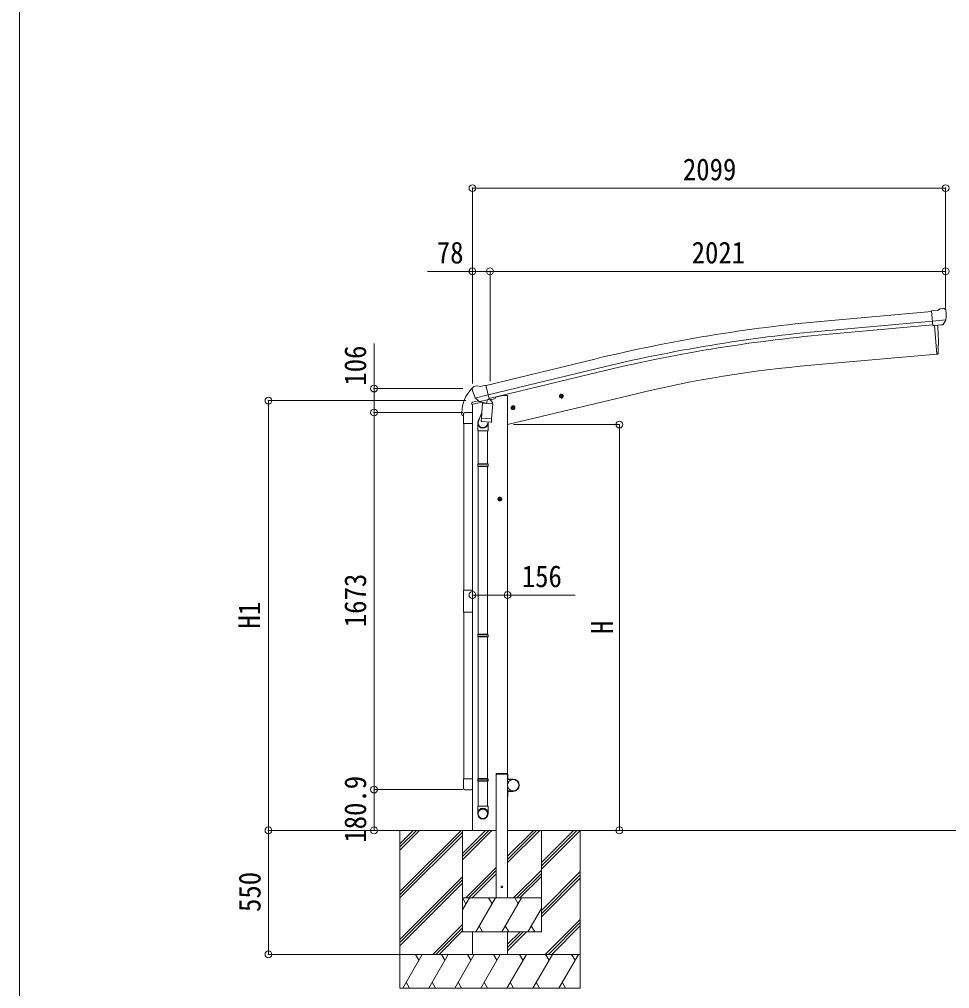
# Model space of a CAD drawing. Units: millimetres at full size, sheet at 1:30. Extents: x -8385 to 8479, y -5853 to 5787.
# Drawn here: x -8385 to -4259, y -2479 to 1821 of the extents above; entities that cross this region are included whole.
import ezdxf
from ezdxf.enums import TextEntityAlignment as Align

# ---------------------------------------------------------------- set-up
doc = ezdxf.new("R2010")
doc.units = ezdxf.units.MM
doc.header["$LTSCALE"] = 30
doc.header["$PDMODE"] = 32
doc.header["$PDSIZE"] = 30
for name, color, linetype, lineweight in [('0-0_0', 7, 'Continuous', 9), ('0-1_本体', 4, 'Continuous', 9), ('0-2_部品', 7, 'Continuous', 9), ('0-4_TABLE1', 3, 'Continuous', 9), ('0-5_DIM1', 3, 'Continuous', 9), ('0-A_寸法', 6, 'Continuous', 9), ('1-2_GLASS_SEAL', 4, 'Continuous', 9), ('F-0_240', 7, 'Continuous', 9)]:
    doc.layers.add(name, color=color, linetype=linetype, lineweight=lineweight)
doc.styles.add('ＭＳ ゴシック', font='')
doc.styles.get('ＭＳ ゴシック').set_extended_font_data('MS Gothic')

msp = doc.modelspace()

# ---------------------------------------------------------------- linework, layer by layer
at = {"layer": '0-0_0'}
for p, q in [((-6375.57, -1776.73), (-6725.87, -1776.73)), ((-6697.82, -1776.73), (-6697.82, -2476.73)), ((-6697.82, -2048.23), (-6426.31, -1776.73)), ((-6697.82, -1836.1), (-6638.45, -1776.73)), ((-6697.82, -1850.24), (-6624.3, -1776.73)), ((-6697.82, -1864.39), (-6610.16, -1776.73)), ((-6697.82, -2062.38), (-6420.07, -1784.63)), ((-6697.82, -2076.52), (-6420.07, -1798.77)), ((-6420.07, -1776.73), (-6420.07, -2226.73)), ((-6420.07, -1879.08), (-6317.72, -1776.73)), ((-6420.07, -1893.22), (-6303.57, -1776.73)), ((-6420.07, -1907.37), (-6289.43, -1776.73)), ((-6376.07, -1776.73), (-6270.07, -1776.73)), ((-6220.07, -1776.73), (-4232.23, -1776.73)), ((-6220.07, -1919.5), (-6077.3, -1776.73)), ((-6220.07, -1905.36), (-6091.44, -1776.73)), ((-6220.07, -1891.21), (-6105.58, -1776.73)), ((-6070.07, -2226.73), (-6070.07, -1776.73)), ((-6070.07, -1948.25), (-5898.55, -1776.73)), ((-6070.07, -1919.96), (-5926.84, -1776.73)), ((-6070.07, -1934.1), (-5912.69, -1776.73)), ((-5897.82, -1776.73), (-5897.82, -2476.73)), ((-6405.59, -2076.73), (-6270.07, -1941.21)), ((-6391.45, -2076.73), (-6270.07, -1955.36)), ((-6377.3, -2076.73), (-6270.07, -1969.5)), ((-6193.46, -2076.73), (-6070.07, -1953.35)), ((-6179.31, -2076.73), (-6070.07, -1967.49)), ((-6070.07, -2132.09), (-5897.82, -1959.85)), ((-6070.07, -2146.24), (-5897.82, -1973.99)), ((-6697.82, -2260.37), (-6420.07, -1982.62)), ((-6697.82, -2274.51), (-6420.07, -1996.76)), ((-6697.82, -2288.65), (-6420.07, -2010.9)), ((-6165.17, -2076.73), (-6070.07, -1981.63)), ((-6070.07, -2160.38), (-5897.82, -1988.13)), ((-6420.07, -2129.85), (-6389.4, -2076.73)), ((-6420.07, -2076.73), (-6070.07, -2076.73)), ((-6404.4, -2102.72), (-6419.4, -2076.73)), ((-6360.53, -2226.73), (-6273.93, -2076.73)), ((-6288.93, -2102.72), (-6303.93, -2076.73)), ((-6245.06, -2226.73), (-6158.46, -2076.73)), ((-6173.46, -2102.72), (-6188.46, -2076.73)), ((-6129.59, -2226.73), (-6070.07, -2123.63)), ((-6052.57, -2326.73), (-5897.82, -2171.98)), ((-6038.43, -2326.73), (-5897.82, -2186.12)), ((-6552.05, -2326.73), (-6420.07, -2194.75)), ((-6537.91, -2326.73), (-6420.07, -2208.89)), ((-6523.77, -2326.73), (-6420.07, -2223.03)), ((-6420.07, -2226.73), (-6070.07, -2226.73)), ((-6375.57, -2226.73), (-6375.57, -2326.73)), ((-6345.53, -2200.76), (-6330.53, -2226.73)), ((-6230.06, -2200.75), (-6215.06, -2226.73)), ((-6220.07, -2226.73), (-6220.07, -2326.73)), ((-6220.07, -2282.09), (-6164.71, -2226.73)), ((-6220.07, -2296.23), (-6150.57, -2226.73)), ((-6220.07, -2310.38), (-6136.42, -2226.73)), ((-6114.59, -2200.75), (-6099.59, -2226.73)), ((-6024.29, -2326.73), (-5897.82, -2200.26)), ((-5897.82, -2326.73), (-6697.82, -2326.73)), ((-6685.11, -2476.73), (-6598.51, -2326.73)), ((-6613.51, -2352.72), (-6628.51, -2326.73)), ((-6569.64, -2476.73), (-6483.04, -2326.73)), ((-6498.04, -2352.72), (-6513.04, -2326.73)), ((-6454.17, -2476.73), (-6367.57, -2326.73)), ((-6382.57, -2352.72), (-6397.57, -2326.73)), ((-6338.7, -2476.73), (-6252.1, -2326.73)), ((-6267.1, -2352.72), (-6282.1, -2326.73)), ((-6223.23, -2476.73), (-6136.63, -2326.73)), ((-6151.63, -2352.72), (-6166.63, -2326.73)), ((-6107.76, -2476.73), (-6021.16, -2326.73)), ((-6051.16, -2326.73), (-6036.16, -2352.72)), ((-5992.29, -2476.73), (-5905.69, -2326.73)), ((-5935.69, -2326.73), (-5920.69, -2352.72)), ((-6697.82, -2476.73), (-5897.82, -2476.73)), ((-6670.11, -2450.75), (-6655.11, -2476.73)), ((-6554.64, -2450.75), (-6539.64, -2476.73)), ((-6439.17, -2450.75), (-6424.17, -2476.73)), ((-6323.7, -2450.75), (-6308.7, -2476.73)), ((-6208.23, -2450.75), (-6193.23, -2476.73)), ((-6092.76, -2450.76), (-6077.76, -2476.73)), ((-5977.29, -2450.76), (-5962.29, -2476.73))]:
    msp.add_line(p, q, dxfattribs=at)
at = {"layer": '0-1_本体'}
for p, q in [((-4338.75, 525.61), (-4815.68, 482.56)), ((-4335.05, 482.77), (-4811.82, 439.78)), ((-4333.51, 465.8), (-4810.29, 422.8)), ((-4326.36, 463.17), (-4315.2, 335.57)), ((-6315.54, 196.85), (-5832.62, 314.16)), ((-4315.2, 335.57), (-4873.07, 286.76)), ((-6305.52, 155.09), (-5822.48, 272.42)), ((-6301.54, 138.52), (-5818.45, 255.85)), ((-6220.17, 23.24), (-5648.7, 160.44)), ((-6219.82, 152.9), (-6219.82, -1776.48)), ((-6375.82, 113.31), (-6375.82, -1776.98))]:
    msp.add_line(p, q, dxfattribs=at)
msp.add_lwpolyline([(-6219.82, 152.9), (-6239.82, 152.9), (-6273.32, 144.85)], dxfattribs=at)
for centre, radius, start, end in [((-4191.08, -6443.89), 6954.55, 95.15276, 103.65276), ((-4191.08, -6443.89), 6911.6, 95.15276, 103.65276), ((-4191.08, -6443.89), 6894.55, 95.15276, 103.65276), ((-4410.96, -4995.12), 5302.05, 95, 103.5)]:
    msp.add_arc(centre, radius, start, end, dxfattribs=at)
at = {"layer": '0-2_部品'}
for p, q in [((-4312.32, 529.56), (-4338.89, 527.23)), ((-4333.23, 462.57), (-4338.89, 527.23)), ((-4312.32, 529.56), (-4300.6, 536.32)), ((-4285.7, 537.91), (-4299.36, 536.71)), ((-4276.56, 532.15), (-4282.05, 536.76)), ((-4275.5, 530.11), (-4275.38, 528.77)), ((-4276.03, 487.27), (-4334.94, 482.11)), ((-4287.28, 467.78), (-4276.34, 486.72)), ((-4323.27, 463.44), (-4333.23, 462.57)), ((-4326.36, 463.17), (-4315.2, 335.57)), ((-4289.66, 466.38), (-4297.37, 465.71)), ((-4315.2, 335.57), (-4313.14, 335.82)), ((-6377.01, 181.33), (-6376.74, 180.18)), ((-6372.79, 189.9), (-6376.65, 183.61)), ((-6369.7, 192.15), (-6356.52, 195.32)), ((-6341.96, 192.64), (-6355.22, 195.34)), ((-6341.96, 192.64), (-6316.03, 198.87)), ((-6349.63, 129.09), (-6375.84, 122.8)), ((-6362.96, 141.02), (-6305.45, 154.83)), ((-6346.11, 126.11), (-6362.49, 140.6)), ((-6341.03, 126.02), (-6304.33, 134.83)), ((-6310.28, 133.01), (-6311.3, 118.4)), ((-6304.33, 134.83), (-6302.8, 135.2)), ((-6301.24, 137.3), (-6300.3, 137.23)), ((-6300.3, 137.23), (-6286.99, 121.92)), ((-6296.31, 132.64), (-6277.42, 137.18)), ((-6273.59, 145.35), (-6273.59, 142.04)), ((-5991.33, 147.08), (-5971.89, 151.75)), ((-5986.78, 154.86), (-5988.91, 147.67)), ((-5979.48, 156.62), (-5986.78, 154.86)), ((-5979.28, 139.7), (-5983.94, 159.14)), ((-5974.31, 151.17), (-5979.48, 156.62)), ((-5976.44, 143.97), (-5974.31, 151.17)), ((-6378.14, 112.99), (-6335.44, 123.25)), ((-6378.14, 119.89), (-6378.14, 112.99)), ((-6343.4, 125.54), (-6335.88, 127.35)), ((-6342.56, 125.65), (-6341.03, 126.02)), ((-6339.19, 125.79), (-6339.25, 125.05)), ((-6338.49, 124.01), (-6312.68, 117.57)), ((-6331.57, 118.66), (-6336.25, 51.82)), ((-6285.88, 115.47), (-6331.57, 118.66)), ((-6329.8, 121.84), (-6330.03, 118.55)), ((-6290.56, 48.63), (-6285.88, 115.47)), ((-6286.99, 121.92), (-6287.43, 115.57)), ((-6205.26, 95.73), (-6185.81, 100.4)), ((-6200.7, 103.51), (-6202.83, 96.31)), ((-6193.4, 105.26), (-6200.7, 103.51)), ((-6193.2, 88.34), (-6197.87, 107.78)), ((-6188.23, 99.81), (-6193.4, 105.26)), ((-6190.36, 92.62), (-6188.23, 99.81)), ((-6334.51, 76.59), (-6349.21, 38.04)), ((-6337.11, 39.36), (-6336.23, 51.82)), ((-6290.56, 48.63), (-6336.25, 51.82)), ((-6290.57, 48.63), (-6291.46, 35.93)), ((-6352.58, -4.04), (-6352.58, 30.31)), ((-6336.71, 38), (-6336.71, 38)), ((-6335.26, 37.22), (-6293.56, 34.3)), ((-6305.18, 35.12), (-6309.72, 23.8)), ((-6306.58, 30.61), (-6306.58, -4.04)), ((-6306.58, -4.04), (-6352.58, -4.04)), ((-6350.58, -4.04), (-6350.58, -150.74)), ((-6308.58, -4.04), (-6308.58, -150.74)), ((-6352.58, -152.74), (-6351.58, -150.74)), ((-6306.58, -152.74), (-6352.58, -152.74)), ((-6306.58, -160.74), (-6352.58, -160.74)), ((-6307.58, -150.74), (-6351.58, -150.74)), ((-6307.58, -162.74), (-6351.58, -162.74)), ((-6350.58, -162.74), (-6350.58, -906.93)), ((-6308.58, -162.74), (-6308.58, -906.93)), ((-6306.58, -152.74), (-6307.58, -150.74)), ((-6306.58, -160.74), (-6307.58, -162.74)), ((-6306.58, -152.74), (-6306.58, -160.74)), ((-6254.07, -299.35), (-6260.57, -303.1)), ((-6254.07, -316.85), (-6254.07, -296.85)), ((-6247.57, -303.1), (-6254.07, -299.35)), ((-6244.07, -306.85), (-6264.07, -306.85)), ((-6260.57, -303.1), (-6260.57, -310.61)), ((-6260.57, -310.61), (-6254.07, -314.36)), ((-6352.58, -908.93), (-6351.58, -906.93)), ((-6306.58, -908.93), (-6352.58, -908.93)), ((-6306.58, -916.93), (-6352.58, -916.93)), ((-6307.58, -906.93), (-6351.58, -906.93)), ((-6307.58, -918.93), (-6351.58, -918.93)), ((-6350.58, -918.93), (-6350.58, -1669.12)), ((-6308.58, -918.93), (-6308.58, -1669.12)), ((-6306.58, -908.93), (-6307.58, -906.93)), ((-6306.58, -916.93), (-6307.58, -918.93)), ((-6306.58, -908.93), (-6306.58, -916.93)), ((-6352.58, -1549.12), (-6351.58, -1547.12)), ((-6307.58, -1547.12), (-6351.58, -1547.12)), ((-6306.58, -1549.12), (-6307.58, -1547.12)), ((-6306.58, -1549.12), (-6352.58, -1549.12)), ((-6306.58, -1557.12), (-6352.58, -1557.12)), ((-6307.58, -1559.12), (-6351.58, -1559.12)), ((-6350.58, -1559.12), (-6350.58, -1669.12)), ((-6308.58, -1559.12), (-6308.58, -1669.12)), ((-6306.58, -1557.12), (-6307.58, -1559.12)), ((-6306.58, -1549.12), (-6306.58, -1557.12)), ((-6352.58, -1703.26), (-6352.58, -1669.12)), ((-6306.58, -1669.12), (-6352.58, -1669.12)), ((-6306.58, -1703.26), (-6306.58, -1669.12))]:
    msp.add_line(p, q, dxfattribs=at)
for points in [[(-4275.95, 487.9), (-4276.24, 486.91), (-4276.34, 486.72)], [(-4323.27, 463.44), (-4323, 463.37), (-4297.62, 465.59), (-4297.37, 465.71)], [(-6310.6, 133.42), (-6300.87, 135.75), (-6316.03, 198.87)], [(-6363.23, 141.6), (-6362.64, 140.75), (-6362.49, 140.6)], [(-6310.6, 133.42), (-6310.83, 133.27), (-6335.6, 127.32), (-6335.88, 127.35)], [(-5988.91, 147.67), (-5983.74, 142.22), (-5976.44, 143.97)], [(-6202.83, 96.31), (-6197.66, 90.86), (-6190.36, 92.62)], [(-6352.58, -152.74), (-6352.58, -160.74), (-6351.58, -162.74)], [(-6254.07, -314.36), (-6247.57, -310.61), (-6247.57, -303.1)], [(-6352.58, -908.93), (-6352.58, -916.93), (-6351.58, -918.93)], [(-6352.58, -1549.12), (-6352.58, -1557.12), (-6351.58, -1559.12)]]:
    msp.add_lwpolyline(points, dxfattribs=at)
for centre, radius in [((-5981.61, 149.42), 8.5), ((-5981.61, 149.42), 7.7), ((-5981.61, 149.42), 6.5), ((-6195.53, 98.06), 8.5), ((-6195.53, 98.06), 7.7), ((-6195.53, 98.06), 6.5), ((-6254.07, -306.85), 8.5), ((-6254.07, -306.85), 7.7), ((-6254.07, -306.85), 6.5)]:
    msp.add_circle(centre, radius, dxfattribs=at)
at = {"layer": '0-2_部品', "color": 4}
msp.add_circle((-6245.07, -2026.73), 4, dxfattribs=at)
at = {"layer": '0-2_部品'}
for centre, radius, start, end in [((-4299.1, 533.72), 3, 95, 120), ((-4285.26, 532.93), 5, 50.00648, 94.99352), ((-4477.01, 511.13), 202.4, 353.4085, 5), ((-5208.96, 391.38), 900, 356.63919, 4.64986), ((-4313.51, 338.8), 3, 277, 356.63919), ((-6179.93, 227.43), 202.4, 193.5, 205.09125), ((-6368.53, 187.29), 5, 103.5, 148.5), ((-6355.82, 192.4), 3, 78.5, 103.5), ((-6309.68, 132.92), 0.604, 100.59842, 172.20595), ((-6302.92, 135.68), 0.5, 283.5, 318.76246), ((-6278.59, 142.04), 5, 283.5, 0), ((-6375.14, 119.89), 3, 103.5, 180), ((-6342.68, 126.14), 0.5, 248.23754, 283.5), ((-6339.69, 125.82), 0.5, 356, 103.5), ((-6338.25, 124.98), 1, 176, 256), ((-6312.32, 118.54), 1.03, 250.03897, 351.96569), ((-6322.58, 30.31), 30, 177.45142, 180), ((-6335.16, 39.19), 1.95, 175.04017, 217.47766), ((-6335.12, 39.22), 2, 217.40962, 266), ((-6293.43, 36.3), 2, 266, 349.46843)]:
    msp.add_arc(centre, radius, start, end, dxfattribs=at)
for centre, major_axis, ratio, start_param, end_param in [((-4271.18, 534.16), (-15.35, 3.44), 0.101033, 5.9751426, 5.9753737), ((-4278.5, 529.86), (2.71, -1.31), 0.997474, 0.5366567, 1.3225652), ((-4289.93, 469.38), (1.62, -2.54), 0.997631, 5.8041905, 5.8929484), ((-4290, 469.48), (-3.5, 2.17), 0.650902, 2.1145521, 2.1873627), ((-4289.88, 469.29), (1.62, -2.54), 0.997631, 5.965759, 6.7621801), ((-6374.09, 182.04), (-1.57, -2.57), 0.99628, 4.712389, 5.4996506), ((-6344.12, 128.37), (-0.73, -2.92), 0.997631, 5.8041905, 6.6006116), ((-6344.06, 128.59), (2.63, 3.16), 0.650902, 4.0958226, 4.1686332), ((-6344.09, 128.47), (-0.73, -2.92), 0.997631, 0.3902369, 0.4789948), ((-6329.58, 30.61), (23, 0), 0.996195, 2.3585569, 6.3253237), ((-6329.58, 30.61), (21, 0), 0.996195, 2.7786684, 5.9512394), ((-6329.58, -1701.51), (-23, 0), 0.996195, 3.1415927, 6.2831853), ((-6329.58, -1703.26), (-23, 0), 0.996195, 3.1415927, 6.2831853), ((-6329.58, -1703.26), (0, -23.43), 0.981806, 4.712389, 7.8539816)]:
    msp.add_ellipse(centre, major_axis=major_axis, ratio=ratio, start_param=start_param, end_param=end_param, dxfattribs=at)
msp.add_ellipse((-6329.58, -1703.26), major_axis=(21, 0), ratio=0.996195, dxfattribs=at)
at = {"layer": '0-4_TABLE1'}
for p, q in [((-6270.37, -1526.73), (-6270.26, -1524.68)), ((-6219.77, -1526.73), (-6270.37, -1526.73)), ((-6220.87, -1523.73), (-6269.26, -1523.73)), ((-6220.07, -1526.73), (-6218.07, -1526.73)), ((-6220.07, -1526.73), (-6220.07, -1549.43)), ((-6219.77, -1526.73), (-6219.87, -1524.68)), ((-6218.07, -1549.43), (-6218.07, -1526.73)), ((-6195.07, -1549.43), (-6218.07, -1549.43)), ((-6218.07, -1551.43), (-6195.07, -1551.43)), ((-6220.07, -1626.73), (-6220.07, -1604.03)), ((-6220.07, -1626.73), (-6218.07, -1626.73)), ((-6218.07, -1602.03), (-6195.07, -1602.03)), ((-6218.07, -1604.03), (-6218.07, -1626.73)), ((-6195.07, -1604.03), (-6218.07, -1604.03))]:
    msp.add_line(p, q, dxfattribs=at)
msp.add_circle((-6195.07, -1576.73), 25, dxfattribs=at)
for centre, radius, start, end in [((-6269.26, -1524.73), 1, 90, 176.99994), ((-6220.87, -1524.73), 1, 3.00011, 90), ((-6218.07, -1549.43), 2, 180, 270), ((-6195.07, -1576.73), 27.3, 270, 90), ((-6195.07, -1576.73), 25.3, 270, 90), ((-6218.07, -1604.03), 2, 90, 180)]:
    msp.add_arc(centre, radius, start, end, dxfattribs=at)
at = {"layer": '0-5_DIM1'}
for p, q in [((-6270.07, -1526.73), (-6270.07, -2076.73)), ((-6220.07, -1526.73), (-6270.07, -1526.73)), ((-6220.07, -2076.73), (-6220.07, -1526.73))]:
    msp.add_line(p, q, dxfattribs=at)
at = {"layer": '0-A_寸法'}
for p, q in [((-6375.77, 1072.08), (-6375.77, 703.08)), ((-6375.77, 1072.08), (-4276.82, 1072.08)), ((-4276.82, 1072.08), (-4276.82, 703.08)), ((-6375.77, 703.08), (-6575.77, 703.08)), ((-6375.77, 703.08), (-6375.77, 205.77)), ((-6375.77, 703.08), (-6297.82, 703.08)), ((-6297.82, 703.08), (-6297.82, 216.21)), ((-6297.82, 703.08), (-4276.82, 703.08)), ((-4276.82, 703.08), (-4276.82, 538.65)), ((-6812.27, 183.14), (-6812.27, 383.14)), ((-6812.27, 183.14), (-6418.24, 183.14)), ((-6812.27, 183.14), (-6812.27, 77.14)), ((-7280.65, 129.64), (-6405.35, 129.64)), ((-7280.65, -1776.73), (-7280.65, 129.64)), ((-6812.27, 77.14), (-6418.24, 77.14)), ((-6812.27, 77.14), (-6812.27, -1595.86)), ((-5723.93, 23.24), (-6193.68, 23.24)), ((-5723.93, -1776.73), (-5723.93, 23.24)), ((-6375.82, -732.83), (-6219.82, -732.83)), ((-6219.82, -732.83), (-5919.82, -732.83)), ((-6812.27, -1595.86), (-6418.24, -1595.86)), ((-6812.27, -1776.73), (-6812.27, -1595.86)), ((-7280.65, -1776.73), (-6697.82, -1776.73)), ((-7280.65, -2326.73), (-7280.65, -1776.73)), ((-6812.27, -1776.73), (-6418.24, -1776.73)), ((-5723.93, -1776.73), (-6193.68, -1776.73)), ((-7280.65, -2326.73), (-6697.82, -2326.73))]:
    msp.add_line(p, q, dxfattribs=at)
for p in [(-6375.77, 1072.08), (-4276.82, 1072.08), (-6375.77, 703.08), (-6297.82, 703.08), (-4276.82, 703.08), (-6812.27, 183.14), (-7280.65, 129.64), (-6812.27, 77.14), (-5723.93, 23.24), (-6375.82, -732.83), (-6219.82, -732.83), (-6812.27, -1595.86), (-7280.65, -1776.73), (-6812.27, -1776.73), (-5723.93, -1776.73), (-7280.65, -2326.73)]:
    msp.add_point(p, dxfattribs=at)
at = {"layer": '1-2_GLASS_SEAL'}
for p, q in [((-6422.32, 76.62), (-6422.32, 64.87)), ((-6421.82, 64.37), (-6415.56, 64.37)), ((-6415.06, 71.63), (-6415.06, 64.87)), ((-6414.82, 28.14), (-6414.82, 71.84)), ((-6409.32, 77.34), (-6380.32, 77.34)), ((-6409.06, 77.63), (-6375.82, 77.63)), ((-6374.82, 71.84), (-6374.82, 28.14)), ((-6374.82, 28.14), (-6414.82, 28.14)), ((-6413.82, 28.14), (-6413.82, -710.86)), ((-6375.82, 28.14), (-6375.82, -710.86)), ((-6413.82, -808.86), (-6413.82, -1547.86)), ((-6375.82, -1547.86), (-6375.82, -808.86)), ((-6414.82, -1547.86), (-6414.82, -1591.56)), ((-6374.82, -1547.86), (-6414.82, -1547.86)), ((-6374.82, -1591.56), (-6374.82, -1547.86)), ((-6409.32, -1597.06), (-6380.32, -1597.06))]:
    msp.add_line(p, q, dxfattribs=at)
msp.add_lwpolyline([(-6414.82, -710.86), (-6374.82, -710.86), (-6374.82, -808.86), (-6414.82, -808.86)], close=True, dxfattribs=at)
for centre, radius, start, end in [((-6270.06, 76.62), 152.26, 135.14293, 180), ((-6373.57, 178.65), 6.95, 109.83581, 129.45641), ((-6421.82, 64.87), 0.5, 180, 270), ((-6415.56, 64.87), 0.5, 270, 0), ((-6409.06, 71.63), 6, 90, 180), ((-6409.32, 71.84), 5.5, 90, 180), ((-6380.32, 71.84), 5.5, 0, 90), ((-6409.32, -1591.56), 5.5, 180, 270), ((-6380.32, -1591.56), 5.5, 270, 0)]:
    msp.add_arc(centre, radius, start, end, dxfattribs=at)
at = {"layer": 'F-0_240', "color": 5}
msp.add_line((-8385.45, 5787.34), (-8385.45, -5852.66), dxfattribs=at)

# ---------------------------------------------------------------- texts
at = {"layer": '0-A_寸法', "color": 7, "style": 'ＭＳ ゴシック', "width": 0.9}
for s, p in [('2099', (-5442.29, 1078.08)), ('78', (-6533.77, 709.08)), ('2021', (-5403.32, 709.08)), ('156', (-6156.82, -726.83))]:
    msp.add_text(s, height=96.77, dxfattribs=at).set_placement(p, align=Align.BOTTOM_LEFT)
for s, p in [('106', (-6818.27, 196.14)), ('1673', (-6818.27, -875.36)), ('H1', (-7288.65, -881.55)), ('H', (-5723.93, -905.75)), ('180.9', (-6818.27, -1831.3)), ('550', (-7286.65, -2138.73))]:
    msp.add_text(s, height=96.77, rotation=90, dxfattribs=at).set_placement(p, align=Align.BOTTOM_LEFT)

doc.saveas('drawing.dxf')
